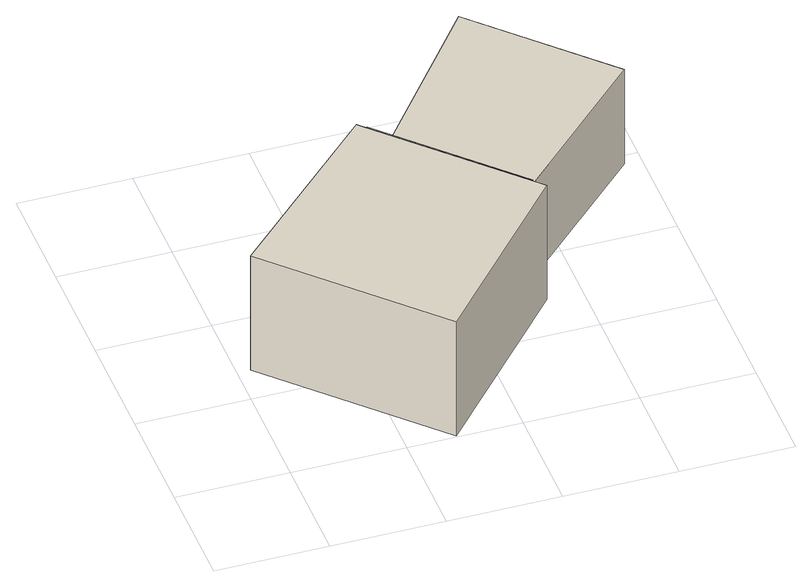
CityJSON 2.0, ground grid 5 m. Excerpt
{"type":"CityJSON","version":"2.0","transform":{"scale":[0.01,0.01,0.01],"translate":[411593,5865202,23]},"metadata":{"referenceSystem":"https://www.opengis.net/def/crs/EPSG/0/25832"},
"CityObjects":{
"building1":{"type":"Building","attributes":{"Gemeindeschluessel":"03454033","AbsoluteHoehe":"23.248","MittlereTraufHoehe":"28.386","Firsthoehe":"30.082","function":"31001_1000","roofType":"3100","measuredHeight":6.83},"address":[{"country":"Germany","locality":"Lorup","thoroughfareNumber":"5","thoroughfareName":"Alten Kuhlen"}],"children":["building1-1","building1-2"],"geometry":[{"type":"MultiSurface","lod":"1","boundaries":[[[0,1,2,3]],[[4,5,6,7]],[[4,7,3,2]],[[5,8,9,1]],[[6,5,1,0]],[[3,7,10,11,12,0]],[[11,10,6,12]]]}]},
"building1-1":{"type":"BuildingPart","attributes":{"AbsoluteHoehe":"23.248","MittlereTraufHoehe":"27.731","Firsthoehe":"28.642","roofType":"3100","measuredHeight":5.39},"parents":["building1"],"geometry":[{"type":"MultiSurface","lod":"1","boundaries":[[[13,14,15,16]],[[17,18,19,20]],[[17,20,16,15]],[[18,17,15,14]],[[20,19,13,16]],[[13,19,18,14]]]}]},
"building1-2":{"type":"BuildingPart","attributes":{"AbsoluteHoehe":"23.248","MittlereTraufHoehe":"28.386","Firsthoehe":"28.386","roofType":"1000","measuredHeight":5.14},"parents":["building1"],"geometry":[{"type":"MultiSurface","lod":"1","boundaries":[[[12,11,21,22]],[[18,10,6,23]],[[21,14,13,19,23,22]],[[10,18,21,11]],[[23,6,12,22]],[[14,18,19,13]],[[6,10,11,12]]]}]}
},
"vertices":[
[736,1342,623],[57,678,623],[714,7,623],[1345,720,623],[714,7,25],[57,678,25],[736,1342,25],[1345,720,25],[713,7,25],[713,7,623],[1264,802,25],[1264,802,539],[736,1342,539],
[882,1333,519],[1334,870,519],[1924,1447,519],[1395,1988,519],[1924,1447,25],[1334,870,25],[882,1333,25],[1395,1988,25],
[1334,870,539],[806,1411,539],[806,1411,25]
]}
